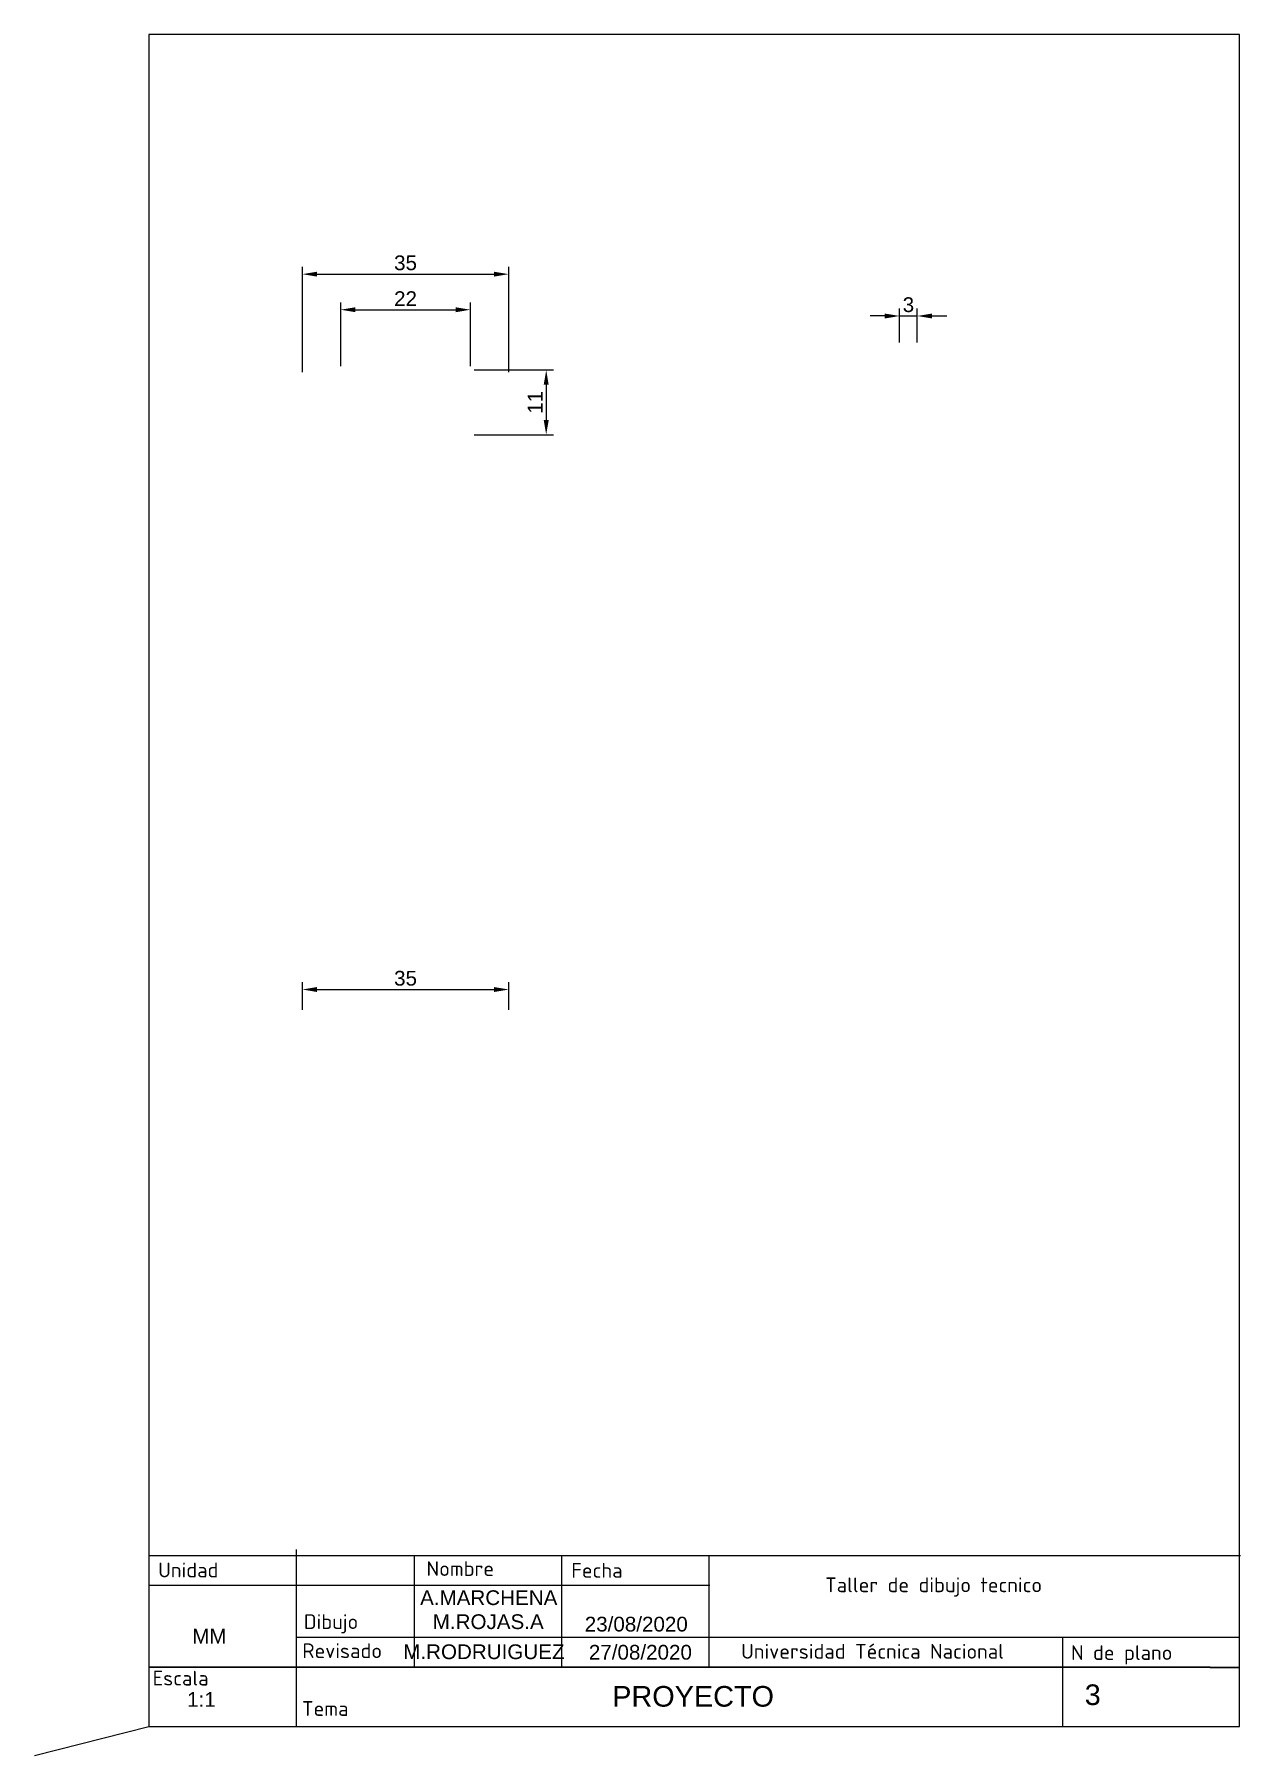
# Paper-space layout 'Presentación2' of a CAD drawing. Header units: millimetres. Extents: x -1 to 204, y -1 to 291.
import ezdxf
from ezdxf.enums import TextEntityAlignment as Align

# ---------------------------------------------------------------- set-up
doc = ezdxf.new("R2010")
doc.units = ezdxf.units.MM
for name, color, linetype in [('CajetinAtributos', 14, 'Continuous'), ('CajetinLine', 150, 'Continuous'), ('CajetinTexto', 18, 'Continuous'), ('Cotas', 5, 'Continuous')]:
    doc.layers.add(name, color=color, linetype=linetype)
doc.styles.get("Standard").update_dxf_attribs({"font": 'arial.ttf'})
doc.dimstyles.new('ISO-25', dxfattribs={"dimtxt": 2.5, "dimasz": 2.5, "dimexe": 1.25, "dimexo": 0.625, "dimtad": 1, "dimtxsty": 'Standard', "dimcen": 2.5, "dimadec": 0, "dimazin": 0, "dimtfac": 1, "dimtmove": 0, "dimatfit": 3, "dimfxl": 1, "dimarcsym": 0})

# ---------------------------------------------------------------- blocks, each defined once
blk = doc.blocks.new('*D9')
at = {"layer": 'CajetinAtributos', "color": 0, "lineweight": -2, "transparency": 16777216}
for p, q in [((51.14, 234.89), (51.14, 245.72)), ((73.14, 234.89), (73.14, 245.72)), ((53.64, 244.47), (70.64, 244.47))]:
    blk.add_line(p, q, dxfattribs=at)
at = {"layer": 'CajetinAtributos', "color": 0, "transparency": 16777216}
for points in [[(53.64, 244.89), (53.64, 244.05), (51.14, 244.47)], [(70.64, 244.89), (70.64, 244.05), (73.14, 244.47)]]:
    blk.add_solid(points, dxfattribs=at)
at = {"layer": 'Defpoints', "color": 0, "transparency": 16777216}
for p in [(73.14, 244.47), (51.14, 234.26), (73.14, 234.26)]:
    blk.add_point(p, dxfattribs=at)
at = {"layer": 'CajetinAtributos', "color": 0, "transparency": 16777216, "insert": (62.14, 246.35), "char_height": 2.5, "attachment_point": 5}
blk.add_mtext('22', dxfattribs=at)
blk = doc.blocks.new('*D10')
at = {"layer": 'CajetinAtributos', "color": 0, "lineweight": -2, "transparency": 16777216}
for p, q in [((44.64, 233.89), (44.64, 251.75)), ((79.64, 233.89), (79.64, 251.75)), ((47.14, 250.5), (77.14, 250.5))]:
    blk.add_line(p, q, dxfattribs=at)
at = {"layer": 'CajetinAtributos', "color": 0, "transparency": 16777216}
for points in [[(47.14, 250.92), (47.14, 250.09), (44.64, 250.5)], [(77.14, 250.92), (77.14, 250.09), (79.64, 250.5)]]:
    blk.add_solid(points, dxfattribs=at)
at = {"layer": 'Defpoints', "color": 0, "transparency": 16777216}
for p in [(79.64, 250.5), (44.64, 233.26), (79.64, 233.26)]:
    blk.add_point(p, dxfattribs=at)
at = {"layer": 'CajetinAtributos', "color": 0, "transparency": 16777216, "insert": (62.14, 252.41), "char_height": 2.5, "attachment_point": 5}
blk.add_mtext('35', dxfattribs=at)
blk = doc.blocks.new('*D11')
at = {"layer": 'CajetinAtributos', "color": 0, "lineweight": -2, "transparency": 16777216}
for p, q in [((73.76, 234.26), (87.25, 234.26)), ((86, 231.76), (86, 225.76)), ((73.76, 223.26), (87.25, 223.26))]:
    blk.add_line(p, q, dxfattribs=at)
at = {"layer": 'CajetinAtributos', "color": 0, "transparency": 16777216}
for points in [[(85.58, 231.76), (86.42, 231.76), (86, 234.26)], [(85.58, 225.76), (86.42, 225.76), (86, 223.26)]]:
    blk.add_solid(points, dxfattribs=at)
at = {"layer": 'Defpoints', "color": 0, "transparency": 16777216}
for p in [(73.14, 234.26), (73.14, 223.26), (86, 223.26)]:
    blk.add_point(p, dxfattribs=at)
at = {"layer": 'CajetinAtributos', "color": 0, "transparency": 16777216, "insert": (84.12, 228.76), "char_height": 2.5, "attachment_point": 5, "rotation": 90}
blk.add_mtext('11', dxfattribs=at)
blk = doc.blocks.new('*D12')
at = {"layer": 'CajetinAtributos', "color": 0, "lineweight": -2, "transparency": 16777216}
for p, q in [((143.43, 243.41), (140.93, 243.41)), ((145.93, 238.89), (145.93, 244.66)), ((145.93, 243.41), (148.93, 243.41)), ((148.93, 238.89), (148.93, 244.66)), ((151.43, 243.41), (153.93, 243.41))]:
    blk.add_line(p, q, dxfattribs=at)
at = {"layer": 'CajetinAtributos', "color": 0, "transparency": 16777216}
for points in [[(143.43, 243.82), (143.43, 242.99), (145.93, 243.41)], [(151.43, 243.82), (151.43, 242.99), (148.93, 243.41)]]:
    blk.add_solid(points, dxfattribs=at)
at = {"layer": 'Defpoints', "color": 0, "transparency": 16777216}
for p in [(148.93, 243.41), (145.93, 238.26), (148.93, 238.26)]:
    blk.add_point(p, dxfattribs=at)
at = {"layer": 'CajetinAtributos', "color": 0, "transparency": 16777216, "insert": (147.43, 245.31), "char_height": 2.5, "attachment_point": 5}
blk.add_mtext('3', dxfattribs=at)
blk = doc.blocks.new('*D13')
at = {"layer": 'CajetinAtributos', "color": 0, "lineweight": -2, "transparency": 16777216}
for p, q in [((44.64, 125.74), (44.64, 130.42)), ((47.14, 129.17), (77.14, 129.17)), ((79.64, 125.74), (79.64, 130.42))]:
    blk.add_line(p, q, dxfattribs=at)
at = {"layer": 'CajetinAtributos', "color": 0, "transparency": 16777216}
for points in [[(47.14, 129.59), (47.14, 128.75), (44.64, 129.17)], [(77.14, 129.59), (77.14, 128.75), (79.64, 129.17)]]:
    blk.add_solid(points, dxfattribs=at)
at = {"layer": 'Defpoints', "color": 0, "transparency": 16777216}
for p in [(79.64, 129.17), (44.64, 125.12), (79.64, 125.12)]:
    blk.add_point(p, dxfattribs=at)
at = {"layer": 'CajetinAtributos', "color": 0, "transparency": 16777216, "insert": (62.14, 131.07), "char_height": 2.5, "attachment_point": 5}
blk.add_mtext('35', dxfattribs=at)

psp = doc.layouts.new('Presentación2')

# ---------------------------------------------------------------- linework, layer by layer
at = {"color": 150}
for p, q in [((18.581, 34.166), (18.581, 4.166)), ((48.766, 33.111), (18.766, 33.111)), ((43.581, 34.166), (43.581, 4.166)), ((198.766, 33.111), (48.766, 33.111)), ((63.581, 33.111), (63.581, 14.236)), ((88.581, 33.111), (88.581, 14.236)), ((113.581, 33.111), (113.581, 14.236)), ((48.766, 28.111), (18.766, 28.111)), ((113.766, 28.111), (48.766, 28.111)), ((48.581, 19.236), (43.581, 19.236)), ((198.581, 19.236), (48.581, 19.236)), ((48.581, 14.236), (18.581, 14.236)), ((48.581, 14.166), (18.581, 14.166)), ((198.581, 14.236), (48.581, 14.236)), ((198.581, 14.166), (48.581, 14.166))]:
    psp.add_line(p, q, dxfattribs=at)
psp.add_line((-0.802, -0.763), (18.581, 4.166))
at = {"layer": 'CajetinLine'}
for p, q in [((203.766, 33.111), (198.766, 33.111)), ((203.581, 19.236), (203.581, 29.236)), ((203.581, 4.166), (203.581, 24.166)), ((173.615, 4.166), (173.615, 19.166)), ((203.581, 19.236), (198.581, 19.236)), ((198.581, 14.236), (203.581, 14.236)), ((198.581, 14.166), (203.581, 14.166)), ((18.581, 4.166), (203.581, 4.166))]:
    psp.add_line(p, q, dxfattribs=at)
at = {"layer": 'Cotas'}
for p, q in [((203.581, 291.166), (18.581, 291.166)), ((18.581, 291.166), (18.581, 4.166)), ((203.581, 4.166), (203.581, 291.166)), ((18.581, 4.166), (203.581, 4.166))]:
    psp.add_line(p, q, dxfattribs=at)

# ---------------------------------------------------------------- texts
at = {"layer": 'CajetinAtributos'}
for tag, text, p in [('A.MARCHENA', 'A.Marchena.M', (76.253, 26.016)), ('M.ROJAS.A', 'M.Rojas.A', (76.166, 21.945)), ('M.RODRUIGUEZ', 'M.Rodruiguez.C', (75.428, 16.849))]:
    psp.add_attdef(tag, text=text, height=2.5, dxfattribs=at).set_placement(p, align=Align.MIDDLE_CENTER)
for tag, p, s, height in [('MM', (25.96, 18.236), 'mm', 2.5), ('23/08/2020', (92.535, 20.281), '', 2.5), ('27/08/2020', (93.233, 15.513), '', 2.5), ('1:1', (25.093, 7.511), '1:1', 2.5), ('PROYECTO', (97.195, 7.537), 'Planos 2D', 3.5), ('3', (177.333, 7.804), '', 3.5)]:
    psp.add_attdef(tag, p, s, height=height, dxfattribs=at)
at = {"layer": 'CajetinTexto', "char_height": 2.5}
for s, width, heights, insert, attachment_point in [('{\\fISOCPEUR|b0|i0|c0|p34;Nombre}', 25, [0], (65.697, 30.947), 4), ('{\\fISOCPEUR|b0|i0|c0|p34;Unidad}', 25, [0], (20.189, 30.712), 4), ('{\\fISOCPEUR|b0|i0|c0|p34;Fecha}', 25, [0], (90.252, 30.653), 4), ('{\\fISOCPEUR|b0|i0|c0|p34;Taller de dibujo tecnico}', 69.52672, [5.807], (151.693, 27.816), 5), ('{\\fISOCPEUR|b0|i0|c0|p34;Dibujo}', 25, [0], (44.898, 21.575), 4), ('{\\fISOCPEUR|b0|i0|c0|p34;Revisado}', 25, [0], (44.642, 17.017), 4), ('{\\fISOCPEUR|b0|i0|c0|p34;Universidad Técnica Nacional}', 69.52672, [5.807], (141.344, 16.919), 5), ('{\\fISOCPEUR|b0|i0|c0|p34;N de plano}', 28.85368, [0], (174.993, 16.326), 4), ('{\\fISOCPEUR|b0|i0|c0|p34;Escala}', 25, [0], (19.243, 12.372), 4), ('{\\fISOCPEUR|b0|i0|c0|p34;Tema}', 25, [0], (44.571, 7.214), 4)]:
    psp.add_mtext_dynamic_manual_height_columns(s, width=width, gutter_width=12.5, heights=heights, dxfattribs=dict(at, insert=insert, attachment_point=attachment_point))

# ---------------------------------------------------------------- dimensions: what is measured, and where the dimension line sits
at = {"layer": 'CajetinAtributos'}
for base, p1, p2, picture, middle in [((79.639, 250.505), (44.639, 233.263), (79.639, 233.263), '*D10', (62.139, 252.407)), ((73.139, 244.469), (51.139, 234.263), (73.139, 234.263), '*D9', (62.139, 246.349)), ((148.927, 243.406), (145.927, 238.263), (148.927, 238.263), '*D12', (147.427, 245.308)), ((79.639, 129.17), (44.639, 125.116), (79.639, 125.116), '*D13', (62.139, 131.073))]:
    dim = psp.add_linear_dim(base=base, p1=p1, p2=p2, dimstyle='ISO-25', override={"dimlfac": -1}, dxfattribs=at)
    dim.commit()
    dim.dimension.update_dxf_attribs({"geometry": picture, "text_midpoint": middle})
dim = psp.add_linear_dim(base=(86.001, 223.263), p1=(73.139, 234.263), p2=(73.139, 223.263), angle=90, dimstyle='ISO-25', override={"dimlfac": -1}, dxfattribs=at)
dim.commit()
dim.dimension.update_dxf_attribs({"geometry": '*D11', "text_midpoint": (84.121, 228.763)})

doc.saveas('drawing.dxf')
